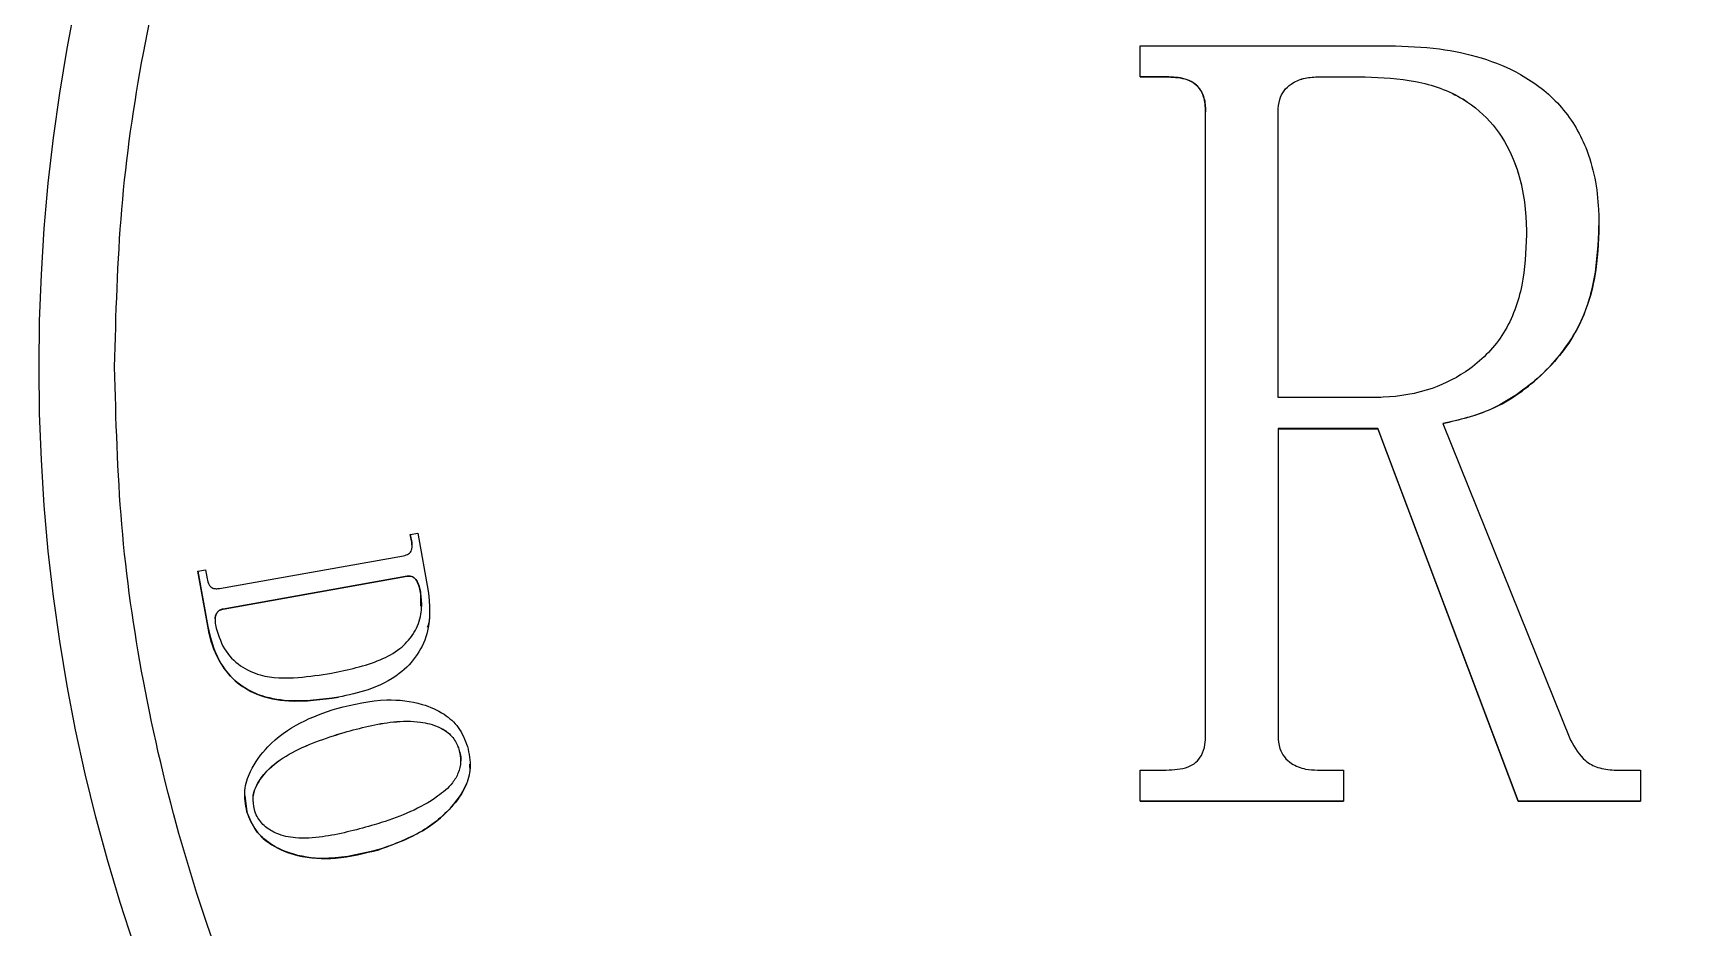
# Model space of a CAD drawing. Header units: millimetres. Extents: x 5659 to 7608, y 3628 to 5007.
# Drawn here: x 6967.6 to 7033.7, y 4746 to 4781.6 of the extents above; entities that cross this region are included whole.
import ezdxf

# ---------------------------------------------------------------- set-up
doc = ezdxf.new("R2010")
doc.units = ezdxf.units.MM

msp = doc.modelspace()

# ---------------------------------------------------------------- linework, layer by layer
at = {"color": 7, "linetype": 'Continuous', "lineweight": 25}
for p, q in [((7011.574, 4779.84), (7011.574, 4781.073)), ((7011.574, 4781.073), (7021.463, 4781.073)), ((7012.614, 4779.84), (7011.574, 4779.84)), ((7011.574, 4779.84), (7011.574, 4779.838)), ((7011.574, 4779.838), (7012.614, 4779.838)), ((7012.614, 4779.84), (7012.614, 4779.838)), ((7018.611, 4779.84), (7020.512, 4779.84)), ((7018.611, 4779.84), (7018.611, 4779.838)), ((7018.611, 4779.838), (7020.512, 4779.838)), ((7020.512, 4779.84), (7020.512, 4779.838)), ((7014.174, 4753.693), (7014.174, 4778.453)), ((7017.051, 4767.1), (7017.051, 4778.447)), ((7020.859, 4767.1), (7017.051, 4767.1)), ((7021.013, 4765.867), (7017.051, 4765.867)), ((7017.051, 4765.867), (7017.051, 4753.661)), ((7017.051, 4765.865), (7021.013, 4765.865)), ((7026.58, 4751.073), (7021.013, 4765.867)), ((7021.013, 4765.867), (7021.013, 4765.865)), ((7021.013, 4765.865), (7026.58, 4751.071)), ((7023.594, 4766.073), (7028.661, 4753.494)), ((6982.603, 4761.66), (6982.909, 4761.714)), ((6982.659, 4761.354), (6982.603, 4761.66)), ((6982.603, 4761.66), (6982.603, 4761.658)), ((6982.603, 4761.658), (6982.659, 4761.351)), ((6982.659, 4761.354), (6982.659, 4761.351)), ((6982.659, 4761.351), (6982.66, 4761.134)), ((6982.909, 4761.714), (6983.319, 4759.416)), ((6975.03, 4759.52), (6982.331, 4760.82)), ((6974.171, 4760.209), (6974.477, 4760.263)), ((6974.562, 4758.015), (6974.171, 4760.209)), ((6974.171, 4760.209), (6974.171, 4760.207)), ((6974.171, 4760.207), (6974.562, 4758.013)), ((6974.477, 4760.263), (6974.541, 4759.907)), ((6982.478, 4760.003), (6975.177, 4758.703)), ((6975.177, 4758.701), (6982.478, 4760.001)), ((6982.478, 4760.001), (6982.478, 4760.003)), ((6983.013, 4759.36), (6983.003, 4758.821)), ((6983.013, 4759.36), (6983.013, 4759.362)), ((6975.177, 4758.701), (6975.177, 4758.703)), ((6974.562, 4758.015), (6974.562, 4758.013)), ((6983.378, 4758.365), (6983.378, 4758.367)), ((6984.982, 4752.538), (6984.982, 4752.54)), ((7011.574, 4751.073), (7011.574, 4752.306)), ((7011.574, 4752.306), (7012.614, 4752.306)), ((7018.611, 4752.306), (7019.652, 4752.306)), ((7019.652, 4752.306), (7019.652, 4751.073)), ((7030.394, 4752.306), (7031.435, 4752.306)), ((7031.435, 4752.306), (7031.435, 4751.073)), ((6976.024, 4751.298), (6976.024, 4751.296)), ((6976.037, 4751.297), (6976.115, 4750.643)), ((7019.652, 4751.073), (7011.574, 4751.073)), ((7011.574, 4751.073), (7011.574, 4751.071)), ((7011.574, 4751.071), (7019.652, 4751.071)), ((7019.652, 4751.073), (7019.652, 4751.071)), ((7031.435, 4751.073), (7026.58, 4751.073)), ((7026.58, 4751.073), (7026.58, 4751.071)), ((7026.58, 4751.071), (7031.435, 4751.071)), ((7031.435, 4751.073), (7031.435, 4751.071))]:
    msp.add_line(p, q, dxfattribs=at)
msp.add_circle((7039.366, 4768.309), 71.5, dxfattribs=at)
for centre, start, end in [((7039.366, 4768.307), 190.30617, 259.69396), ((7039.443, 4767.935), 190.52799, 258.6349)]:
    msp.add_arc(centre, 80, start, end, dxfattribs=at)
for points, knots in [([(6970.866, 4768.316), (6970.921, 4770.405), (6971.031, 4774.583), (6971.941, 4780.922), (6973.427, 4787.274), (6975.601, 4793.64), (6978.431, 4799.863), (6981.945, 4805.886), (6986.099, 4811.577), (6990.843, 4816.839), (6996.104, 4821.582), (7001.796, 4825.736), (7007.819, 4829.25), (7014.042, 4832.082), (7020.408, 4834.253), (7026.76, 4835.748), (7033.099, 4836.625), (7039.366, 4836.911), (7045.633, 4836.625), (7051.972, 4835.748), (7058.325, 4834.253), (7064.69, 4832.082), (7070.914, 4829.25), (7076.936, 4825.736), (7082.628, 4821.582), (7087.889, 4816.839), (7092.633, 4811.577), (7096.787, 4805.886), (7100.301, 4799.863), (7103.132, 4793.64), (7105.306, 4787.274), (7106.791, 4780.922), (7107.701, 4774.583), (7107.811, 4770.405), (7107.866, 4768.316)], [0, 0, 0, 0, 0.029124, 0.058248, 0.08912, 0.119994, 0.151902, 0.184313, 0.217069, 0.25, 0.282931, 0.315687, 0.348098, 0.380006, 0.410878, 0.441752, 0.470875, 0.5, 0.529123, 0.558248, 0.58912, 0.619994, 0.651902, 0.684313, 0.717069, 0.75, 0.782931, 0.815687, 0.848098, 0.880006, 0.910878, 0.941752, 0.970875, 1, 1, 1, 1]), ([(7021.463, 4781.073), (7022.131, 4781.053), (7023.366, 4781.016), (7025.133, 4780.639), (7026.796, 4779.959), (7028.315, 4778.791), (7029.461, 4776.912), (7029.769, 4775.193), (7029.787, 4774.144), (7029.791, 4773.932)], [0, 0, 0, 0, 0.160365, 0.296332, 0.431737, 0.589347, 0.747826, 0.949128, 1, 1, 1, 1]), ([(7014.174, 4778.453), (7014.165, 4778.656), (7014.149, 4778.98), (7013.951, 4779.385), (7013.69, 4779.631), (7013.236, 4779.82), (7012.869, 4779.832), (7012.614, 4779.84)], [0, 0, 0, 0, 0.250411, 0.398556, 0.54744, 0.686236, 1, 1, 1, 1]), ([(7012.614, 4779.838), (7012.861, 4779.83), (7013.23, 4779.818), (7013.691, 4779.631), (7013.953, 4779.379), (7014.133, 4779.007), (7014.169, 4778.687), (7014.174, 4778.483), (7014.174, 4778.451)], [0, 0, 0, 0, 0.304676, 0.455037, 0.606549, 0.74539, 0.96037, 1, 1, 1, 1]), ([(7017.051, 4778.447), (7017.061, 4778.615), (7017.079, 4778.913), (7017.272, 4779.304), (7017.598, 4779.602), (7018.059, 4779.808), (7018.424, 4779.829), (7018.611, 4779.84)], [0, 0, 0, 0, 0.212555, 0.375218, 0.538546, 0.763737, 1, 1, 1, 1]), ([(7017.051, 4778.444), (7017.061, 4778.613), (7017.079, 4778.911), (7017.272, 4779.302), (7017.598, 4779.599), (7018.059, 4779.805), (7018.424, 4779.827), (7018.611, 4779.838)], [0, 0, 0, 0, 0.212555, 0.375218, 0.538546, 0.763737, 1, 1, 1, 1]), ([(7020.512, 4779.84), (7021.182, 4779.812), (7022.527, 4779.755), (7024.335, 4779.125), (7025.655, 4777.972), (7026.579, 4776.372), (7026.886, 4774.827), (7026.909, 4773.805), (7026.914, 4773.56)], [0, 0, 0, 0, 0.196061, 0.394111, 0.547436, 0.700125, 0.928087, 1, 1, 1, 1]), ([(7020.512, 4779.838), (7021.182, 4779.81), (7022.527, 4779.753), (7024.335, 4779.123), (7025.655, 4777.97), (7026.579, 4776.37), (7026.886, 4774.824), (7026.909, 4773.803), (7026.914, 4773.558)], [0, 0, 0, 0, 0.1960612, 0.3941112, 0.5474359, 0.700125, 0.9280873, 1, 1, 1, 1]), ([(7029.791, 4773.932), (7029.764, 4773.264), (7029.704, 4771.743), (7028.92, 4769.459), (7027.209, 4767.599), (7025.36, 4766.453), (7024.081, 4766.178), (7023.594, 4766.073)], [0, 0, 0, 0, 0.183074, 0.416875, 0.642834, 0.864166, 1, 1, 1, 1]), ([(7023.594, 4766.071), (7024.252, 4766.228), (7025.727, 4766.579), (7027.57, 4767.925), (7029.011, 4769.716), (7029.7, 4771.796), (7029.761, 4773.223), (7029.791, 4773.93)], [0, 0, 0, 0, 0.184054, 0.41238, 0.609428, 0.80635, 1, 1, 1, 1]), ([(7026.914, 4773.56), (7026.884, 4772.89), (7026.823, 4771.545), (7026.14, 4769.615), (7024.792, 4768.216), (7023.108, 4767.346), (7021.76, 4767.121), (7020.982, 4767.103), (7020.859, 4767.1)], [0, 0, 0, 0, 0.200351, 0.402646, 0.59747, 0.766762, 0.96323, 1, 1, 1, 1]), ([(7107.866, 4768.316), (7107.811, 4766.227), (7107.701, 4762.048), (7106.792, 4755.71), (7105.306, 4749.357), (7103.132, 4742.992), (7100.301, 4736.768), (7096.787, 4730.746), (7092.633, 4725.054), (7087.889, 4719.792), (7082.628, 4715.049), (7076.936, 4710.895), (7070.914, 4707.381), (7064.69, 4704.55), (7058.325, 4702.378), (7051.972, 4700.883), (7045.633, 4700.006), (7039.366, 4699.721), (7033.099, 4700.006), (7026.76, 4700.883), (7020.408, 4702.378), (7014.042, 4704.55), (7007.819, 4707.381), (7001.796, 4710.895), (6996.104, 4715.049), (6990.843, 4719.792), (6986.099, 4725.054), (6981.945, 4730.746), (6978.431, 4736.768), (6975.601, 4742.991), (6973.427, 4749.357), (6971.941, 4755.709), (6971.031, 4762.048), (6970.921, 4766.226), (6970.866, 4768.316)], [0, 0, 0, 0, 0.029124, 0.058248, 0.08912, 0.119994, 0.151902, 0.184313, 0.217069, 0.25, 0.282931, 0.315687, 0.348098, 0.380006, 0.410878, 0.441752, 0.470875, 0.5, 0.529123, 0.558248, 0.58912, 0.619994, 0.651902, 0.684313, 0.717069, 0.75, 0.782931, 0.815687, 0.848098, 0.880006, 0.910878, 0.941752, 0.970875, 1, 1, 1, 1]), ([(6982.331, 4760.82), (6982.403, 4760.838), (6982.508, 4760.865), (6982.613, 4760.959), (6982.665, 4761.06), (6982.679, 4761.197), (6982.666, 4761.298), (6982.659, 4761.354)], [0, 0, 0, 0, 0.30393, 0.439412, 0.57524, 0.766538, 1, 1, 1, 1]), ([(6974.541, 4759.907), (6974.559, 4759.822), (6974.585, 4759.701), (6974.68, 4759.578), (6974.775, 4759.522), (6974.895, 4759.503), (6974.984, 4759.514), (6975.03, 4759.52)], [0, 0, 0, 0, 0.35696, 0.506296, 0.628832, 0.807113, 1, 1, 1, 1]), ([(6983.013, 4759.362), (6982.995, 4759.451), (6982.957, 4759.63), (6982.863, 4759.838), (6982.744, 4759.954), (6982.649, 4760.004), (6982.558, 4760.012), (6982.501, 4760.006), (6982.478, 4760.003)], [0, 0, 0, 0, 0.292195, 0.587448, 0.712259, 0.818051, 0.924072, 1, 1, 1, 1]), ([(6982.478, 4760.001), (6982.524, 4760.006), (6982.606, 4760.014), (6982.727, 4759.966), (6982.839, 4759.863), (6982.951, 4759.657), (6982.989, 4759.475), (6983.013, 4759.36)], [0, 0, 0, 0, 0.146677, 0.259785, 0.406359, 0.624533, 1, 1, 1, 1]), ([(6979.476, 4756.152), (6980.135, 4756.289), (6981.088, 4756.487), (6982.18, 4757.07), (6982.748, 4757.67), (6983.044, 4758.371), (6983.074, 4758.957), (6983.026, 4759.274), (6983.013, 4759.362)], [0, 0, 0, 0, 0.371772, 0.537551, 0.679482, 0.821953, 0.950737, 1, 1, 1, 1]), ([(6983.319, 4759.416), (6983.364, 4758.883), (6983.437, 4757.999), (6982.925, 4756.856), (6982.118, 4756.004), (6980.998, 4755.466), (6980.148, 4755.284), (6979.752, 4755.199)], [0, 0, 0, 0, 0.251835, 0.417408, 0.583236, 0.805839, 1, 1, 1, 1]), ([(6975.177, 4758.703), (6975.126, 4758.69), (6975.039, 4758.668), (6974.936, 4758.575), (6974.868, 4758.446), (6974.843, 4758.268), (6974.859, 4758.139), (6974.868, 4758.069)], [0, 0, 0, 0, 0.193467, 0.335879, 0.508687, 0.733966, 1, 1, 1, 1]), ([(6974.862, 4758.331), (6974.861, 4758.346), (6974.858, 4758.404), (6974.897, 4758.501), (6974.963, 4758.604), (6975.064, 4758.674), (6975.137, 4758.691), (6975.177, 4758.701)], [0, 0, 0, 0, 0.082416, 0.326896, 0.572311, 0.772655, 1, 1, 1, 1]), ([(6979.752, 4755.199), (6979.084, 4755.108), (6978.022, 4754.964), (6976.629, 4755.218), (6975.694, 4755.742), (6974.983, 4756.586), (6974.684, 4757.404), (6974.581, 4757.919), (6974.562, 4758.015)], [0, 0, 0, 0, 0.298114, 0.474394, 0.620068, 0.765882, 0.956507, 1, 1, 1, 1]), ([(6974.562, 4758.013), (6974.68, 4757.54), (6974.88, 4756.738), (6975.611, 4755.809), (6976.572, 4755.224), (6978.007, 4754.959), (6979.095, 4755.107), (6979.752, 4755.197)], [0, 0, 0, 0, 0.214788, 0.363839, 0.513204, 0.70643, 1, 1, 1, 1]), ([(6974.868, 4758.069), (6974.962, 4757.74), (6975.142, 4757.109), (6975.819, 4756.416), (6976.835, 4755.948), (6978.103, 4755.944), (6979.038, 4756.086), (6979.476, 4756.152)], [0, 0, 0, 0, 0.1795953, 0.3437589, 0.4958271, 0.7636966, 1, 1, 1, 1]), ([(6983.287, 4757.982), (6983.334, 4758.101), (6983.384, 4758.227), (6983.376, 4758.358), (6983.375, 4758.365)], [0, 0, 0, 0, 0.945411, 1, 1, 1, 1]), ([(6976.115, 4750.645), (6976.064, 4750.93), (6975.966, 4751.477), (6976.279, 4752.401), (6976.992, 4753.38), (6978.199, 4754.246), (6979.198, 4754.587), (6979.69, 4754.756)], [0, 0, 0, 0, 0.142323, 0.273484, 0.473649, 0.740634, 1, 1, 1, 1]), ([(6979.69, 4754.756), (6980.347, 4754.914), (6981.466, 4755.184), (6982.946, 4755.009), (6983.917, 4754.596), (6984.572, 4754.01), (6984.774, 4753.506), (6984.88, 4753.242)], [0, 0, 0, 0, 0.335879, 0.572344, 0.731569, 0.859032, 1, 1, 1, 1]), ([(6961.641, 4754.176), (6962.167, 4751.68), (6963.229, 4746.642), (6965.768, 4739.265), (6969.037, 4732.023), (6973.1, 4725.044), (6977.912, 4718.441), (6983.404, 4712.348), (6989.498, 4706.855), (6996.101, 4702.043), (7003.08, 4697.981), (7010.322, 4694.712), (7017.699, 4692.173), (7022.736, 4691.11), (7025.232, 4690.584)], [0, 0, 0, 0, 0.079959, 0.161371, 0.244142, 0.328893, 0.414217, 0.5, 0.585778, 0.671102, 0.755858, 0.838624, 0.920039, 1, 1, 1, 1]), ([(6976.415, 4750.735), (6976.385, 4750.904), (6976.325, 4751.234), (6976.516, 4751.78), (6976.975, 4752.396), (6978.121, 4753.211), (6979.224, 4753.564), (6979.973, 4753.804)], [0, 0, 0, 0, 0.098439, 0.192959, 0.327087, 0.54288, 1, 1, 1, 1]), ([(6976.373, 4751.192), (6976.371, 4751.207), (6976.352, 4751.383), (6976.532, 4751.777), (6976.967, 4752.394), (6978.126, 4753.208), (6979.226, 4753.562), (6979.973, 4753.802)], [0, 0, 0, 0, 0.009569, 0.113407, 0.260756, 0.49782, 1, 1, 1, 1]), ([(6979.973, 4753.804), (6980.622, 4753.977), (6981.617, 4754.242), (6982.907, 4754.265), (6983.671, 4754.076), (6984.178, 4753.764), (6984.429, 4753.429), (6984.506, 4753.204), (6984.529, 4753.138)], [0, 0, 0, 0, 0.397346, 0.609831, 0.759517, 0.858592, 0.95839, 1, 1, 1, 1]), ([(6979.973, 4753.802), (6980.622, 4753.975), (6981.617, 4754.24), (6982.907, 4754.263), (6983.671, 4754.074), (6984.178, 4753.762), (6984.429, 4753.427), (6984.506, 4753.202), (6984.529, 4753.135)], [0, 0, 0, 0, 0.397346, 0.609831, 0.759517, 0.858592, 0.95839, 1, 1, 1, 1]), ([(6984.529, 4753.138), (6984.565, 4752.972), (6984.633, 4752.657), (6984.529, 4752.183), (6984.232, 4751.69), (6983.264, 4750.884), (6982.111, 4750.417), (6981.197, 4750.137), (6981.069, 4750.098)], [0, 0, 0, 0, 0.099013, 0.188639, 0.277978, 0.435263, 0.920804, 1, 1, 1, 1]), ([(6984.88, 4753.242), (6984.936, 4752.959), (6985.048, 4752.391), (6984.769, 4751.483), (6984.008, 4750.508), (6982.83, 4749.658), (6981.81, 4749.305), (6981.352, 4749.146)], [0, 0, 0, 0, 0.14267, 0.2869, 0.459199, 0.757548, 1, 1, 1, 1]), ([(6984.529, 4753.135), (6984.58, 4752.968), (6984.632, 4752.799), (6984.597, 4752.633), (6984.597, 4752.631)], [0, 0, 0, 0, 0.986511, 1, 1, 1, 1]), ([(7012.614, 4752.306), (7012.912, 4752.318), (7013.329, 4752.334), (7013.801, 4752.595), (7014.044, 4752.906), (7014.163, 4753.29), (7014.171, 4753.567), (7014.174, 4753.693)], [0, 0, 0, 0, 0.364031, 0.510061, 0.655864, 0.843841, 1, 1, 1, 1]), ([(7017.051, 4753.661), (7017.062, 4753.491), (7017.081, 4753.194), (7017.286, 4752.812), (7017.634, 4752.508), (7018.098, 4752.326), (7018.456, 4752.312), (7018.611, 4752.306)], [0, 0, 0, 0, 0.21541, 0.378382, 0.541893, 0.800389, 1, 1, 1, 1]), ([(7028.661, 4753.494), (7028.831, 4753.195), (7029.096, 4752.732), (7029.768, 4752.361), (7030.174, 4752.325), (7030.394, 4752.306)], [0, 0, 0, 0, 0.454509, 0.703285, 1, 1, 1, 1]), ([(6981.352, 4749.144), (6981.986, 4749.377), (6983.088, 4749.783), (6984.236, 4750.743), (6984.802, 4751.607), (6985.003, 4752.19), (6984.968, 4752.486), (6984.962, 4752.536)], [0, 0, 0, 0, 0.3822868, 0.665266, 0.83077, 0.9712932, 1, 1, 1, 1]), ([(6981.352, 4749.146), (6980.697, 4748.985), (6979.584, 4748.712), (6978.083, 4748.868), (6977.096, 4749.295), (6976.421, 4749.886), (6976.219, 4750.386), (6976.115, 4750.645)], [0, 0, 0, 0, 0.333285, 0.566687, 0.735011, 0.863042, 1, 1, 1, 1]), ([(6976.115, 4750.643), (6976.22, 4750.383), (6976.431, 4749.861), (6977.161, 4749.245), (6978.247, 4748.819), (6979.73, 4748.737), (6980.787, 4749.002), (6981.352, 4749.144)], [0, 0, 0, 0, 0.1376412, 0.2762501, 0.4601913, 0.7108533, 1, 1, 1, 1]), ([(6981.069, 4750.098), (6980.424, 4749.923), (6979.433, 4749.655), (6978.145, 4749.56), (6977.364, 4749.729), (6976.831, 4750.031), (6976.537, 4750.387), (6976.447, 4750.645), (6976.415, 4750.735)], [0, 0, 0, 0, 0.386905, 0.593845, 0.741486, 0.842547, 0.944349, 1, 1, 1, 1])]:
    msp.add_open_spline(points, degree=3, knots=knots, dxfattribs=at)

doc.saveas('drawing.dxf')
